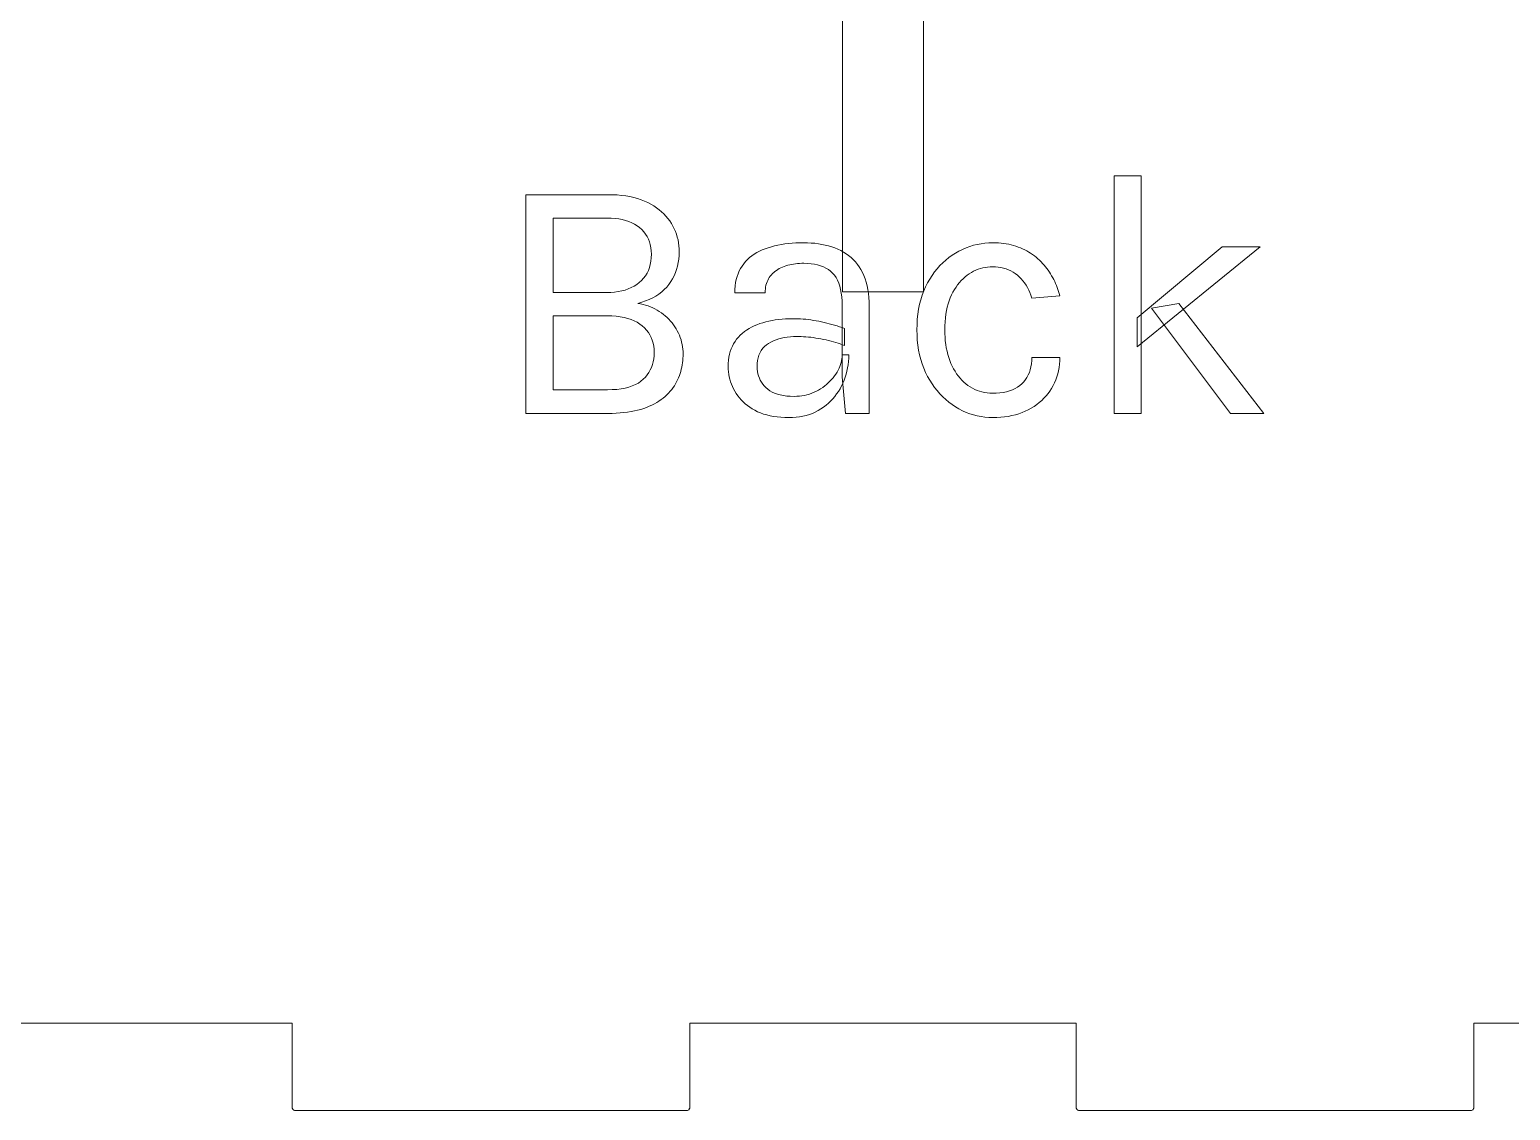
# Model space of a CAD drawing. Extents: x 3 to 302, y 3 to 302.
# Drawn here: x 200.4 to 251.4, y 59.2 to 96.4 of the extents above; entities that cross this region are included whole.
import ezdxf

# ---------------------------------------------------------------- set-up
doc = ezdxf.new("R2010")
doc.units = 0
doc.layers.get('0').update_dxf_attribs({"lineweight": 0})

msp = doc.modelspace()

# ---------------------------------------------------------------- linework, layer by layer
for p, q in [((228.4, 87.4), (228.4, 112.32)), ((231.2, 112.32), (231.2, 87.4)), ((237.759, 83.208), (237.759, 91.392)), ((237.759, 91.392), (238.695, 91.392)), ((238.695, 91.392), (238.695, 83.208)), ((217.503, 83.208), (217.503, 90.744)), ((217.503, 90.744), (220.323, 90.744)), ((220.323, 90.744), (220.486, 90.741)), ((220.486, 90.741), (220.643, 90.733)), ((220.643, 90.733), (220.794, 90.719)), ((220.794, 90.719), (220.94, 90.7)), ((220.94, 90.7), (221.081, 90.676)), ((221.081, 90.676), (221.215, 90.646)), ((221.215, 90.646), (221.344, 90.61)), ((221.344, 90.61), (221.467, 90.569)), ((221.467, 90.569), (221.585, 90.523)), ((221.585, 90.523), (221.697, 90.471)), ((221.697, 90.471), (221.803, 90.415)), ((221.803, 90.415), (221.904, 90.355)), ((221.904, 90.355), (222, 90.292)), ((222, 90.292), (222.09, 90.225)), ((220.299, 89.94), (218.439, 89.94)), ((218.439, 89.94), (218.439, 87.372)), ((220.439, 89.937), (220.299, 89.94)), ((220.299, 89.94), (220.299, 89.94)), ((220.299, 89.94), (220.299, 89.94)), ((220.572, 89.927), (220.439, 89.937)), ((220.7, 89.91), (220.572, 89.927)), ((220.821, 89.887), (220.7, 89.91)), ((220.936, 89.858), (220.821, 89.887)), ((221.045, 89.821), (220.936, 89.858)), ((221.147, 89.778), (221.045, 89.821)), ((221.244, 89.729), (221.147, 89.778)), ((222.09, 90.225), (222.174, 90.155)), ((222.174, 90.155), (222.253, 90.081)), ((222.253, 90.081), (222.326, 90.004)), ((222.326, 90.004), (222.394, 89.923)), ((222.394, 89.923), (222.456, 89.839)), ((222.456, 89.839), (222.513, 89.751)), ((222.513, 89.751), (222.564, 89.661)), ((221.334, 89.673), (221.244, 89.729)), ((221.418, 89.61), (221.334, 89.673)), ((221.495, 89.541), (221.418, 89.61)), ((221.564, 89.468), (221.495, 89.541)), ((221.625, 89.389), (221.564, 89.468)), ((221.677, 89.305), (221.625, 89.389)), ((221.722, 89.216), (221.677, 89.305)), ((222.564, 89.661), (222.61, 89.569)), ((222.61, 89.569), (222.651, 89.476)), ((222.651, 89.476), (222.686, 89.38)), ((222.686, 89.38), (222.716, 89.284)), ((222.716, 89.284), (222.74, 89.185)), ((221.758, 89.121), (221.722, 89.216)), ((221.787, 89.022), (221.758, 89.121)), ((221.807, 88.917), (221.787, 89.022)), ((221.819, 88.807), (221.807, 88.917)), ((221.823, 88.692), (221.819, 88.807)), ((222.74, 89.185), (222.759, 89.086)), ((222.759, 89.086), (222.772, 88.984)), ((222.772, 88.984), (222.78, 88.881)), ((222.783, 88.776), (222.779, 88.648)), ((222.78, 88.881), (222.783, 88.776)), ((222.783, 88.776), (222.783, 88.776)), ((225.367, 88.694), (225.453, 88.747)), ((225.453, 88.747), (225.545, 88.796)), ((225.545, 88.796), (225.64, 88.84)), ((225.64, 88.84), (225.741, 88.881)), ((225.741, 88.881), (225.846, 88.917)), ((225.846, 88.917), (225.955, 88.949)), ((225.955, 88.949), (226.067, 88.979)), ((226.067, 88.979), (226.182, 89.004)), ((226.182, 89.004), (226.3, 89.026)), ((226.3, 89.026), (226.421, 89.045)), ((226.421, 89.045), (226.545, 89.061)), ((226.545, 89.061), (226.673, 89.073)), ((226.673, 89.073), (226.803, 89.081)), ((226.803, 89.081), (226.937, 89.086)), ((226.937, 89.086), (227.073, 89.088)), ((227.073, 89.088), (227.073, 89.088)), ((227.073, 89.088), (227.204, 89.086)), ((227.204, 89.086), (227.331, 89.079)), ((227.331, 89.079), (227.456, 89.068)), ((227.456, 89.068), (227.577, 89.052)), ((227.577, 89.052), (227.696, 89.033)), ((227.696, 89.033), (227.811, 89.008)), ((227.811, 89.008), (227.924, 88.979)), ((227.924, 88.979), (228.033, 88.946)), ((228.033, 88.946), (228.139, 88.908)), ((228.139, 88.908), (228.243, 88.866)), ((228.243, 88.866), (228.343, 88.819)), ((228.343, 88.819), (228.438, 88.767)), ((228.438, 88.767), (228.529, 88.709)), ((232.179, 88.66), (232.296, 88.734)), ((232.296, 88.734), (232.416, 88.801)), ((232.416, 88.801), (232.539, 88.861)), ((232.539, 88.861), (232.663, 88.915)), ((232.663, 88.915), (232.788, 88.961)), ((232.788, 88.961), (232.916, 89)), ((232.916, 89), (233.046, 89.031)), ((233.046, 89.031), (233.177, 89.056)), ((233.177, 89.056), (233.311, 89.074)), ((233.311, 89.074), (233.446, 89.084)), ((233.446, 89.084), (233.583, 89.088)), ((233.583, 89.088), (233.583, 89.088)), ((233.583, 89.088), (233.679, 89.087)), ((233.679, 89.087), (233.773, 89.082)), ((233.773, 89.082), (233.866, 89.075)), ((233.866, 89.075), (233.956, 89.064)), ((233.956, 89.064), (234.044, 89.051)), ((234.044, 89.051), (234.131, 89.035)), ((234.131, 89.035), (234.215, 89.016)), ((234.215, 89.016), (234.297, 88.994)), ((234.297, 88.994), (234.378, 88.969)), ((234.378, 88.969), (234.456, 88.941)), ((234.456, 88.941), (234.532, 88.91)), ((234.532, 88.91), (234.607, 88.878)), ((234.607, 88.878), (234.679, 88.843)), ((234.679, 88.843), (234.75, 88.806)), ((234.75, 88.806), (234.818, 88.766)), ((234.818, 88.766), (234.885, 88.725)), ((238.551, 86.496), (241.479, 88.944)), ((242.787, 88.944), (238.551, 85.5)), ((241.479, 88.944), (242.787, 88.944)), ((221.719, 88.133), (221.756, 88.234)), ((221.756, 88.234), (221.785, 88.34)), ((221.785, 88.34), (221.806, 88.451)), ((221.806, 88.451), (221.819, 88.569)), ((221.819, 88.569), (221.823, 88.692)), ((221.823, 88.692), (221.823, 88.692)), ((222.726, 88.285), (222.694, 88.171)), ((222.751, 88.403), (222.726, 88.285)), ((222.769, 88.524), (222.751, 88.403)), ((222.779, 88.648), (222.769, 88.524)), ((224.893, 88.203), (224.945, 88.286)), ((224.945, 88.286), (225.003, 88.365)), ((225.003, 88.365), (225.067, 88.439)), ((225.067, 88.439), (225.135, 88.509)), ((225.135, 88.509), (225.207, 88.575)), ((225.207, 88.575), (225.285, 88.636)), ((225.285, 88.636), (225.367, 88.694)), ((226.282, 88.224), (226.228, 88.197)), ((226.339, 88.249), (226.282, 88.224)), ((226.398, 88.272), (226.339, 88.249)), ((226.459, 88.293), (226.398, 88.272)), ((226.522, 88.311), (226.459, 88.293)), ((226.586, 88.327), (226.522, 88.311)), ((226.651, 88.341), (226.586, 88.327)), ((226.718, 88.353), (226.651, 88.341)), ((226.786, 88.363), (226.718, 88.353)), ((226.856, 88.37), (226.786, 88.363)), ((226.927, 88.376), (226.856, 88.37)), ((226.999, 88.379), (226.927, 88.376)), ((227.073, 88.38), (226.999, 88.379)), ((227.202, 88.377), (227.073, 88.38)), ((227.073, 88.38), (227.073, 88.38)), ((227.324, 88.366), (227.202, 88.377)), ((227.439, 88.349), (227.324, 88.366)), ((227.548, 88.326), (227.439, 88.349)), ((227.651, 88.295), (227.548, 88.326)), ((227.746, 88.258), (227.651, 88.295)), ((227.835, 88.214), (227.746, 88.258)), ((228.529, 88.709), (228.615, 88.647)), ((228.615, 88.647), (228.698, 88.579)), ((228.698, 88.579), (228.775, 88.506)), ((228.775, 88.506), (228.848, 88.427)), ((228.848, 88.427), (228.917, 88.344)), ((228.917, 88.344), (228.981, 88.255)), ((228.981, 88.255), (229.041, 88.161)), ((231.663, 88.195), (231.757, 88.301)), ((231.757, 88.301), (231.855, 88.4)), ((231.855, 88.4), (231.959, 88.493)), ((231.959, 88.493), (232.066, 88.58)), ((232.066, 88.58), (232.179, 88.66)), ((233.238, 88.221), (233.158, 88.199)), ((233.32, 88.238), (233.238, 88.221)), ((233.403, 88.25), (233.32, 88.238)), ((233.486, 88.258), (233.403, 88.25)), ((233.571, 88.26), (233.486, 88.258)), ((233.67, 88.257), (233.571, 88.26)), ((233.571, 88.26), (233.571, 88.26)), ((233.766, 88.248), (233.67, 88.257)), ((233.86, 88.234), (233.766, 88.248)), ((233.95, 88.213), (233.86, 88.234)), ((234.885, 88.725), (234.949, 88.681)), ((234.949, 88.681), (235.012, 88.635)), ((235.012, 88.635), (235.072, 88.586)), ((235.072, 88.586), (235.131, 88.536)), ((235.131, 88.536), (235.188, 88.484)), ((235.188, 88.484), (235.242, 88.43)), ((235.242, 88.43), (235.295, 88.375)), ((235.295, 88.375), (235.346, 88.319)), ((235.346, 88.319), (235.394, 88.261)), ((235.394, 88.261), (235.441, 88.202)), ((221.32, 87.651), (221.406, 87.717)), ((221.406, 87.717), (221.485, 87.789)), ((221.485, 87.789), (221.556, 87.866)), ((221.556, 87.866), (221.619, 87.95)), ((221.619, 87.95), (221.673, 88.039)), ((221.673, 88.039), (221.719, 88.133)), ((222.494, 87.748), (222.426, 87.651)), ((222.555, 87.849), (222.494, 87.748)), ((222.608, 87.953), (222.555, 87.849)), ((222.654, 88.06), (222.608, 87.953)), ((222.694, 88.171), (222.654, 88.06)), ((224.709, 87.6), (224.725, 87.713)), ((224.725, 87.713), (224.746, 87.82)), ((224.746, 87.82), (224.774, 87.923)), ((224.774, 87.923), (224.807, 88.021)), ((224.807, 88.021), (224.847, 88.115)), ((224.847, 88.115), (224.893, 88.203)), ((225.805, 87.738), (225.785, 87.682)), ((225.828, 87.792), (225.805, 87.738)), ((225.854, 87.844), (225.828, 87.792)), ((225.884, 87.893), (225.854, 87.844)), ((225.918, 87.939), (225.884, 87.893)), ((225.955, 87.983), (225.918, 87.939)), ((225.994, 88.024), (225.955, 87.983)), ((226.036, 88.063), (225.994, 88.024)), ((226.08, 88.1), (226.036, 88.063)), ((226.127, 88.135), (226.08, 88.1)), ((226.176, 88.167), (226.127, 88.135)), ((226.228, 88.197), (226.176, 88.167)), ((227.918, 88.163), (227.835, 88.214)), ((227.994, 88.105), (227.918, 88.163)), ((228.063, 88.041), (227.994, 88.105)), ((228.126, 87.969), (228.063, 88.041)), ((228.182, 87.888), (228.126, 87.969)), ((228.231, 87.798), (228.182, 87.888)), ((228.274, 87.7), (228.231, 87.798)), ((229.041, 88.161), (229.096, 88.061)), ((229.096, 88.061), (229.145, 87.956)), ((229.145, 87.956), (229.188, 87.845)), ((229.188, 87.845), (229.225, 87.728)), ((229.225, 87.728), (229.257, 87.605)), ((231.333, 87.708), (231.409, 87.839)), ((231.409, 87.839), (231.489, 87.964)), ((231.489, 87.964), (231.573, 88.083)), ((231.573, 88.083), (231.663, 88.195)), ((232.43, 87.714), (232.371, 87.639)), ((232.493, 87.784), (232.43, 87.714)), ((232.558, 87.85), (232.493, 87.784)), ((232.626, 87.91), (232.558, 87.85)), ((232.696, 87.966), (232.626, 87.91)), ((232.77, 88.017), (232.696, 87.966)), ((232.846, 88.063), (232.77, 88.017)), ((232.922, 88.104), (232.846, 88.063)), ((233, 88.141), (232.922, 88.104)), ((233.078, 88.173), (233, 88.141)), ((233.158, 88.199), (233.078, 88.173)), ((234.037, 88.187), (233.95, 88.213)), ((234.121, 88.155), (234.037, 88.187)), ((234.202, 88.117), (234.121, 88.155)), ((234.279, 88.074), (234.202, 88.117)), ((234.354, 88.024), (234.279, 88.074)), ((234.426, 87.969), (234.354, 88.024)), ((234.494, 87.909), (234.426, 87.969)), ((234.558, 87.844), (234.494, 87.909)), ((234.619, 87.776), (234.558, 87.844)), ((234.675, 87.703), (234.619, 87.776)), ((235.441, 88.202), (235.486, 88.141)), ((235.486, 88.141), (235.528, 88.079)), ((235.528, 88.079), (235.569, 88.016)), ((235.569, 88.016), (235.608, 87.951)), ((235.608, 87.951), (235.645, 87.885)), ((235.645, 87.885), (235.68, 87.819)), ((235.68, 87.819), (235.712, 87.752)), ((235.712, 87.752), (235.743, 87.684)), ((218.439, 87.372), (220.287, 87.372)), ((220.287, 87.372), (220.425, 87.375)), ((220.425, 87.375), (220.556, 87.386)), ((220.556, 87.386), (220.683, 87.403)), ((220.683, 87.403), (220.803, 87.427)), ((220.803, 87.427), (220.918, 87.458)), ((220.918, 87.458), (221.027, 87.496)), ((221.027, 87.496), (221.13, 87.541)), ((221.13, 87.541), (221.228, 87.593)), ((221.228, 87.593), (221.32, 87.651)), ((221.98, 87.25), (221.869, 87.188)), ((222.083, 87.318), (221.98, 87.25)), ((222.18, 87.392), (222.083, 87.318)), ((222.269, 87.472), (222.18, 87.392)), ((222.351, 87.559), (222.269, 87.472)), ((222.426, 87.651), (222.351, 87.559)), ((224.697, 87.36), (224.7, 87.482)), ((225.741, 87.36), (224.697, 87.36)), ((224.7, 87.482), (224.709, 87.6)), ((225.743, 87.43), (225.741, 87.36)), ((225.741, 87.36), (225.741, 87.36)), ((225.748, 87.496), (225.743, 87.43)), ((225.757, 87.561), (225.748, 87.496)), ((225.769, 87.623), (225.757, 87.561)), ((225.785, 87.682), (225.769, 87.623)), ((228.311, 87.593), (228.274, 87.7)), ((228.34, 87.478), (228.311, 87.593)), ((228.363, 87.353), (228.34, 87.478)), ((228.38, 87.22), (228.363, 87.353)), ((228.39, 87.078), (228.38, 87.22)), ((231.2, 87.4), (228.4, 87.4)), ((229.257, 87.605), (229.283, 87.477)), ((229.283, 87.477), (229.303, 87.342)), ((229.303, 87.342), (229.317, 87.202)), ((229.317, 87.202), (229.326, 87.056)), ((231.099, 87.126), (231.146, 87.28)), ((231.146, 87.28), (231.201, 87.428)), ((231.201, 87.428), (231.263, 87.571)), ((231.263, 87.571), (231.333, 87.708)), ((232.161, 87.291), (232.117, 87.192)), ((232.209, 87.385), (232.161, 87.291)), ((232.26, 87.475), (232.209, 87.385)), ((232.314, 87.559), (232.26, 87.475)), ((232.371, 87.639), (232.314, 87.559)), ((234.727, 87.626), (234.675, 87.703)), ((234.775, 87.545), (234.727, 87.626)), ((234.819, 87.46), (234.775, 87.545)), ((234.859, 87.371), (234.819, 87.46)), ((234.895, 87.278), (234.859, 87.371)), ((234.927, 87.18), (234.895, 87.278)), ((235.887, 87.264), (234.927, 87.18)), ((235.743, 87.684), (235.772, 87.616)), ((235.772, 87.616), (235.799, 87.547)), ((235.799, 87.547), (235.824, 87.477)), ((235.824, 87.477), (235.847, 87.407)), ((235.847, 87.407), (235.868, 87.336)), ((235.868, 87.336), (235.887, 87.264)), ((235.887, 87.264), (235.887, 87.264)), ((221.494, 87.038), (221.355, 87)), ((221.355, 87), (221.355, 87)), ((221.355, 87), (221.446, 86.984)), ((221.446, 86.984), (221.535, 86.964)), ((221.626, 87.082), (221.494, 87.038)), ((221.535, 86.964), (221.622, 86.94)), ((221.622, 86.94), (221.707, 86.913)), ((221.751, 87.132), (221.626, 87.082)), ((221.707, 86.913), (221.789, 86.882)), ((221.869, 87.188), (221.751, 87.132)), ((221.789, 86.882), (221.869, 86.848)), ((221.869, 86.848), (221.947, 86.81)), ((221.947, 86.81), (222.023, 86.768)), ((222.023, 86.768), (222.097, 86.722)), ((222.097, 86.722), (222.168, 86.673)), ((228.393, 86.928), (228.39, 87.078)), ((228.393, 84.468), (228.393, 86.928)), ((229.326, 87.056), (229.329, 86.904)), ((229.329, 86.904), (229.329, 86.904)), ((229.329, 86.904), (229.329, 83.208)), ((231, 86.632), (231.026, 86.802)), ((231.026, 86.802), (231.059, 86.967)), ((231.059, 86.967), (231.099, 87.126)), ((231.986, 86.749), (231.964, 86.626)), ((232.011, 86.867), (231.986, 86.749)), ((232.042, 86.98), (232.011, 86.867)), ((232.077, 87.088), (232.042, 86.98)), ((232.117, 87.192), (232.077, 87.088)), ((239.043, 86.832), (239.991, 87)), ((241.767, 83.208), (239.043, 86.832)), ((239.991, 87), (242.919, 83.208)), ((218.439, 86.568), (218.439, 84.024)), ((220.311, 86.568), (218.439, 86.568)), ((218.439, 86.568), (218.439, 86.568)), ((220.466, 86.565), (220.311, 86.568)), ((220.311, 86.568), (220.311, 86.568)), ((220.612, 86.554), (220.466, 86.565)), ((220.752, 86.537), (220.612, 86.554)), ((220.883, 86.513), (220.752, 86.537)), ((221.007, 86.482), (220.883, 86.513)), ((221.123, 86.444), (221.007, 86.482)), ((221.232, 86.399), (221.123, 86.444)), ((221.332, 86.347), (221.232, 86.399)), ((221.426, 86.289), (221.332, 86.347)), ((221.511, 86.223), (221.426, 86.289)), ((221.589, 86.152), (221.511, 86.223)), ((222.168, 86.673), (222.237, 86.621)), ((222.237, 86.621), (222.302, 86.566)), ((222.302, 86.566), (222.365, 86.51)), ((222.365, 86.51), (222.424, 86.451)), ((222.424, 86.451), (222.481, 86.39)), ((222.481, 86.39), (222.534, 86.326)), ((222.534, 86.326), (222.584, 86.26)), ((222.584, 86.26), (222.632, 86.192)), ((222.632, 86.192), (222.676, 86.122)), ((225.186, 86.133), (225.272, 86.181)), ((225.272, 86.181), (225.362, 86.225)), ((225.362, 86.225), (225.456, 86.265)), ((225.456, 86.265), (225.555, 86.301)), ((225.555, 86.301), (225.657, 86.333)), ((225.657, 86.333), (225.762, 86.363)), ((225.762, 86.363), (225.869, 86.388)), ((225.869, 86.388), (225.978, 86.41)), ((225.978, 86.41), (226.091, 86.429)), ((226.091, 86.429), (226.205, 86.445)), ((226.205, 86.445), (226.322, 86.457)), ((226.322, 86.457), (226.442, 86.465)), ((226.442, 86.465), (226.564, 86.47)), ((226.564, 86.47), (226.689, 86.472)), ((226.689, 86.472), (226.689, 86.472)), ((226.689, 86.472), (226.779, 86.471)), ((226.779, 86.471), (226.869, 86.468)), ((226.869, 86.468), (226.959, 86.464)), ((226.959, 86.464), (227.049, 86.458)), ((227.049, 86.458), (227.14, 86.45)), ((227.14, 86.45), (227.23, 86.44)), ((227.23, 86.44), (227.32, 86.428)), ((227.32, 86.428), (227.411, 86.414)), ((227.411, 86.414), (227.501, 86.399)), ((227.501, 86.399), (227.592, 86.382)), ((227.592, 86.382), (227.682, 86.363)), ((227.682, 86.363), (227.772, 86.343)), ((227.772, 86.343), (227.862, 86.322)), ((227.862, 86.322), (227.951, 86.299)), ((227.951, 86.299), (228.04, 86.276)), ((228.04, 86.276), (228.128, 86.25)), ((228.128, 86.25), (228.216, 86.224)), ((228.216, 86.224), (228.303, 86.196)), ((228.303, 86.196), (228.39, 86.167)), ((230.967, 86.088), (230.971, 86.275)), ((230.971, 86.275), (230.982, 86.456)), ((230.982, 86.456), (231, 86.632)), ((231.929, 86.23), (231.927, 86.088)), ((231.936, 86.367), (231.929, 86.23)), ((231.948, 86.499), (231.936, 86.367)), ((231.964, 86.626), (231.948, 86.499)), ((238.551, 85.5), (238.551, 86.496)), ((221.658, 86.076), (221.589, 86.152)), ((221.719, 85.996), (221.658, 86.076)), ((221.772, 85.911), (221.719, 85.996)), ((221.817, 85.822), (221.772, 85.911)), ((221.854, 85.728), (221.817, 85.822)), ((221.882, 85.63), (221.854, 85.728)), ((222.676, 86.122), (222.717, 86.049)), ((222.717, 86.049), (222.755, 85.975)), ((222.755, 85.975), (222.788, 85.899)), ((222.788, 85.899), (222.818, 85.823)), ((222.818, 85.823), (222.844, 85.746)), ((222.844, 85.746), (222.865, 85.667)), ((224.655, 85.609), (224.705, 85.689)), ((224.705, 85.689), (224.76, 85.764)), ((224.76, 85.764), (224.82, 85.835)), ((224.82, 85.835), (224.885, 85.903)), ((224.885, 85.903), (224.954, 85.966)), ((224.954, 85.966), (225.027, 86.026)), ((225.027, 86.026), (225.104, 86.081)), ((225.104, 86.081), (225.186, 86.133)), ((226.027, 85.708), (225.942, 85.668)), ((226.115, 85.744), (226.027, 85.708)), ((226.207, 85.775), (226.115, 85.744)), ((226.302, 85.801), (226.207, 85.775)), ((226.401, 85.822), (226.302, 85.801)), ((226.504, 85.839), (226.401, 85.822)), ((226.61, 85.851), (226.504, 85.839)), ((226.72, 85.858), (226.61, 85.851)), ((226.833, 85.86), (226.72, 85.858)), ((226.909, 85.859), (226.833, 85.86)), ((226.833, 85.86), (226.833, 85.86)), ((226.987, 85.857), (226.909, 85.859)), ((227.067, 85.852), (226.987, 85.857)), ((227.147, 85.847), (227.067, 85.852)), ((227.23, 85.839), (227.147, 85.847)), ((227.314, 85.83), (227.23, 85.839)), ((227.399, 85.819), (227.314, 85.83)), ((227.486, 85.806), (227.399, 85.819)), ((227.574, 85.792), (227.486, 85.806)), ((227.664, 85.776), (227.574, 85.792)), ((227.754, 85.759), (227.664, 85.776)), ((227.841, 85.74), (227.754, 85.759)), ((227.927, 85.72), (227.841, 85.74)), ((228.012, 85.699), (227.927, 85.72)), ((228.094, 85.677), (228.012, 85.699)), ((228.174, 85.654), (228.094, 85.677)), ((228.39, 86.167), (228.477, 86.136)), ((228.477, 86.136), (228.477, 86.136)), ((228.477, 86.136), (228.477, 85.548)), ((230.971, 85.906), (230.967, 86.088)), ((230.967, 86.088), (230.967, 86.088)), ((230.982, 85.728), (230.971, 85.906)), ((231, 85.556), (230.982, 85.728)), ((231.927, 86.088), (231.927, 86.088)), ((231.927, 86.088), (231.929, 85.957)), ((231.929, 85.957), (231.936, 85.829)), ((231.936, 85.829), (231.946, 85.704)), ((231.946, 85.704), (231.961, 85.584)), ((221.903, 85.527), (221.882, 85.63)), ((221.915, 85.42), (221.903, 85.527)), ((221.904, 85.091), (221.915, 85.197)), ((221.919, 85.308), (221.915, 85.42)), ((221.915, 85.197), (221.919, 85.308)), ((221.919, 85.308), (221.919, 85.308)), ((222.865, 85.667), (222.883, 85.588)), ((222.883, 85.588), (222.897, 85.507)), ((222.897, 85.507), (222.907, 85.426)), ((222.907, 85.426), (222.913, 85.343)), ((222.914, 85.183), (222.91, 85.107)), ((222.913, 85.343), (222.915, 85.26)), ((222.915, 85.26), (222.914, 85.183)), ((222.915, 85.26), (222.915, 85.26)), ((224.495, 85.146), (224.516, 85.247)), ((224.516, 85.247), (224.542, 85.344)), ((224.542, 85.344), (224.574, 85.437)), ((224.574, 85.437), (224.612, 85.525)), ((224.612, 85.525), (224.655, 85.609)), ((225.528, 85.219), (225.501, 85.128)), ((225.564, 85.303), (225.528, 85.219)), ((225.608, 85.38), (225.564, 85.303)), ((225.659, 85.451), (225.608, 85.38)), ((225.718, 85.515), (225.659, 85.451)), ((225.786, 85.572), (225.718, 85.515)), ((225.861, 85.623), (225.786, 85.572)), ((225.942, 85.668), (225.861, 85.623)), ((228.253, 85.629), (228.174, 85.654)), ((228.329, 85.603), (228.253, 85.629)), ((228.404, 85.576), (228.329, 85.603)), ((228.391, 85.158), (228.393, 85.224)), ((228.393, 85.224), (228.393, 85.224)), ((228.393, 85.224), (228.621, 85.224)), ((228.477, 85.548), (228.404, 85.576)), ((228.621, 85.224), (228.619, 85.11)), ((231.026, 85.388), (231, 85.556)), ((231.059, 85.226), (231.026, 85.388)), ((231.099, 85.068), (231.059, 85.226)), ((231.961, 85.584), (231.98, 85.466)), ((231.98, 85.466), (232.004, 85.353)), ((232.004, 85.353), (232.031, 85.242)), ((232.031, 85.242), (232.063, 85.136)), ((238.551, 85.5), (238.551, 85.5)), ((221.735, 84.618), (221.784, 84.705)), ((221.784, 84.705), (221.825, 84.795)), ((221.825, 84.795), (221.859, 84.889)), ((221.859, 84.889), (221.885, 84.988)), ((221.885, 84.988), (221.904, 85.091)), ((222.832, 84.657), (222.811, 84.583)), ((222.852, 84.731), (222.832, 84.657)), ((222.869, 84.806), (222.852, 84.731)), ((222.883, 84.881), (222.869, 84.806)), ((222.894, 84.956), (222.883, 84.881)), ((222.903, 85.031), (222.894, 84.956)), ((222.91, 85.107), (222.903, 85.031)), ((224.469, 84.816), (224.472, 84.93)), ((224.471, 84.728), (224.469, 84.816)), ((224.469, 84.816), (224.469, 84.816)), ((224.478, 84.64), (224.471, 84.728)), ((224.472, 84.93), (224.481, 85.04)), ((224.481, 85.04), (224.495, 85.146)), ((225.469, 84.927), (225.465, 84.816)), ((225.465, 84.816), (225.465, 84.816)), ((225.465, 84.816), (225.468, 84.733)), ((225.468, 84.733), (225.477, 84.653)), ((225.481, 85.031), (225.469, 84.927)), ((225.477, 84.653), (225.492, 84.575)), ((225.501, 85.128), (225.481, 85.031)), ((228.216, 84.63), (228.253, 84.696)), ((228.253, 84.696), (228.286, 84.762)), ((228.286, 84.762), (228.314, 84.828)), ((228.314, 84.828), (228.338, 84.894)), ((228.338, 84.894), (228.358, 84.96)), ((228.358, 84.96), (228.373, 85.026)), ((228.373, 85.026), (228.384, 85.092)), ((228.384, 85.092), (228.391, 85.158)), ((228.559, 84.669), (228.531, 84.563)), ((228.581, 84.777), (228.559, 84.669)), ((228.599, 84.886), (228.581, 84.777)), ((228.611, 84.997), (228.599, 84.886)), ((228.619, 85.11), (228.611, 84.997)), ((231.146, 84.915), (231.099, 85.068)), ((231.201, 84.767), (231.146, 84.915)), ((231.263, 84.624), (231.201, 84.767)), ((232.063, 85.136), (232.1, 85.033)), ((232.1, 85.033), (232.14, 84.933)), ((232.14, 84.933), (232.184, 84.837)), ((232.184, 84.837), (232.232, 84.746)), ((232.232, 84.746), (232.282, 84.659)), ((232.282, 84.659), (232.336, 84.577)), ((234.841, 84.622), (234.872, 84.715)), ((234.872, 84.715), (234.896, 84.814)), ((234.896, 84.814), (234.913, 84.917)), ((234.913, 84.917), (234.924, 85.026)), ((234.924, 85.026), (234.927, 85.14)), ((234.927, 85.14), (234.927, 85.14)), ((234.927, 85.14), (235.887, 85.14)), ((235.842, 84.681), (235.817, 84.573)), ((235.862, 84.792), (235.842, 84.681)), ((235.876, 84.905), (235.862, 84.792)), ((235.884, 85.021), (235.876, 84.905)), ((235.887, 85.14), (235.884, 85.021)), ((221.048, 84.114), (221.167, 84.154)), ((221.167, 84.154), (221.276, 84.2)), ((221.276, 84.2), (221.375, 84.254)), ((221.375, 84.254), (221.464, 84.316)), ((221.464, 84.316), (221.544, 84.384)), ((221.544, 84.384), (221.615, 84.458)), ((221.615, 84.458), (221.679, 84.536)), ((221.679, 84.536), (221.735, 84.618)), ((222.614, 84.162), (222.57, 84.097)), ((222.655, 84.229), (222.614, 84.162)), ((222.693, 84.297), (222.655, 84.229)), ((222.728, 84.366), (222.693, 84.297)), ((222.758, 84.438), (222.728, 84.366)), ((222.786, 84.51), (222.758, 84.438)), ((222.811, 84.583), (222.786, 84.51)), ((224.49, 84.553), (224.478, 84.64)), ((224.505, 84.468), (224.49, 84.553)), ((224.526, 84.383), (224.505, 84.468)), ((224.551, 84.298), (224.526, 84.383)), ((224.581, 84.215), (224.551, 84.298)), ((224.615, 84.132), (224.581, 84.215)), ((225.492, 84.575), (225.513, 84.499)), ((225.513, 84.499), (225.541, 84.426)), ((225.541, 84.426), (225.574, 84.355)), ((225.574, 84.355), (225.613, 84.287)), ((225.613, 84.287), (225.659, 84.221)), ((225.659, 84.221), (225.71, 84.157)), ((225.71, 84.157), (225.768, 84.096)), ((227.724, 84.107), (227.791, 84.156)), ((227.791, 84.156), (227.855, 84.208)), ((227.855, 84.208), (227.916, 84.262)), ((227.916, 84.262), (227.974, 84.318)), ((227.974, 84.318), (228.029, 84.376)), ((228.029, 84.376), (228.08, 84.436)), ((228.08, 84.436), (228.129, 84.499)), ((228.129, 84.499), (228.174, 84.564)), ((228.174, 84.564), (228.216, 84.63)), ((228.372, 84.156), (228.32, 84.06)), ((228.419, 84.255), (228.372, 84.156)), ((228.513, 83.208), (228.393, 84.468)), ((228.462, 84.356), (228.419, 84.255)), ((228.499, 84.459), (228.462, 84.356)), ((228.531, 84.563), (228.499, 84.459)), ((231.333, 84.486), (231.263, 84.624)), ((231.409, 84.353), (231.333, 84.486)), ((231.489, 84.227), (231.409, 84.353)), ((231.573, 84.107), (231.489, 84.227)), ((232.336, 84.577), (232.393, 84.499)), ((232.393, 84.499), (232.453, 84.425)), ((232.453, 84.425), (232.516, 84.356)), ((232.516, 84.356), (232.583, 84.291)), ((232.583, 84.291), (232.652, 84.23)), ((232.652, 84.23), (232.725, 84.174)), ((232.725, 84.174), (232.8, 84.123)), ((234.431, 84.113), (234.51, 84.169)), ((234.51, 84.169), (234.582, 84.231)), ((234.582, 84.231), (234.648, 84.299)), ((234.648, 84.299), (234.706, 84.372)), ((234.706, 84.372), (234.758, 84.45)), ((234.758, 84.45), (234.803, 84.533)), ((234.803, 84.533), (234.841, 84.622)), ((235.659, 84.167), (235.605, 84.072)), ((235.707, 84.264), (235.659, 84.167)), ((235.749, 84.365), (235.707, 84.264)), ((235.785, 84.468), (235.749, 84.365)), ((235.817, 84.573), (235.785, 84.468)), ((218.439, 84.024), (220.311, 84.024)), ((220.311, 84.024), (220.478, 84.028)), ((220.478, 84.028), (220.635, 84.038)), ((220.635, 84.038), (220.782, 84.056)), ((220.782, 84.056), (220.92, 84.082)), ((220.92, 84.082), (221.048, 84.114)), ((222.085, 83.634), (222.008, 83.586)), ((222.159, 83.684), (222.085, 83.634)), ((222.229, 83.737), (222.159, 83.684)), ((222.295, 83.792), (222.229, 83.737)), ((222.357, 83.85), (222.295, 83.792)), ((222.415, 83.91), (222.357, 83.85)), ((222.47, 83.97), (222.415, 83.91)), ((222.522, 84.033), (222.47, 83.97)), ((222.57, 84.097), (222.522, 84.033)), ((224.654, 84.051), (224.615, 84.132)), ((224.697, 83.97), (224.654, 84.051)), ((224.745, 83.891), (224.697, 83.97)), ((224.798, 83.815), (224.745, 83.891)), ((224.855, 83.742), (224.798, 83.815)), ((224.917, 83.672), (224.855, 83.742)), ((224.984, 83.606), (224.917, 83.672)), ((225.768, 84.096), (225.832, 84.039)), ((225.832, 84.039), (225.904, 83.988)), ((225.904, 83.988), (225.982, 83.943)), ((225.982, 83.943), (226.068, 83.904)), ((226.068, 83.904), (226.162, 83.871)), ((226.162, 83.871), (226.262, 83.844)), ((226.262, 83.844), (226.37, 83.823)), ((226.37, 83.823), (226.485, 83.808)), ((226.485, 83.808), (226.607, 83.799)), ((226.607, 83.799), (226.737, 83.796)), ((226.737, 83.796), (226.83, 83.798)), ((226.737, 83.796), (226.737, 83.796)), ((226.83, 83.798), (226.92, 83.805)), ((226.92, 83.805), (227.009, 83.816)), ((227.009, 83.816), (227.097, 83.831)), ((227.097, 83.831), (227.182, 83.851)), ((227.182, 83.851), (227.265, 83.875)), ((227.265, 83.875), (227.347, 83.903)), ((227.347, 83.903), (227.426, 83.936)), ((227.426, 83.936), (227.504, 83.973)), ((227.504, 83.973), (227.58, 84.015)), ((227.58, 84.015), (227.653, 84.06)), ((227.653, 84.06), (227.724, 84.107)), ((227.997, 83.635), (227.919, 83.561)), ((228.07, 83.712), (227.997, 83.635)), ((228.139, 83.793), (228.07, 83.712)), ((228.203, 83.878), (228.139, 83.793)), ((228.264, 83.967), (228.203, 83.878)), ((228.32, 84.06), (228.264, 83.967)), ((231.663, 83.993), (231.573, 84.107)), ((231.757, 83.885), (231.663, 83.993)), ((231.855, 83.783), (231.757, 83.885)), ((231.959, 83.687), (231.855, 83.783)), ((232.066, 83.597), (231.959, 83.687)), ((232.8, 84.123), (232.878, 84.077)), ((232.878, 84.077), (232.957, 84.036)), ((232.957, 84.036), (233.039, 84.001)), ((233.039, 84.001), (233.123, 83.972)), ((233.123, 83.972), (233.208, 83.947)), ((233.208, 83.947), (233.296, 83.928)), ((233.296, 83.928), (233.385, 83.915)), ((233.385, 83.915), (233.477, 83.907)), ((233.477, 83.907), (233.571, 83.904)), ((233.571, 83.904), (233.701, 83.907)), ((233.571, 83.904), (233.571, 83.904)), ((233.701, 83.907), (233.825, 83.917)), ((233.825, 83.917), (233.942, 83.933)), ((233.942, 83.933), (234.052, 83.956)), ((234.052, 83.956), (234.157, 83.986)), ((234.157, 83.986), (234.255, 84.022)), ((234.255, 84.022), (234.346, 84.064)), ((234.346, 84.064), (234.431, 84.113)), ((235.264, 83.654), (235.181, 83.582)), ((235.341, 83.729), (235.264, 83.654)), ((235.414, 83.809), (235.341, 83.729)), ((235.483, 83.893), (235.414, 83.809)), ((235.546, 83.98), (235.483, 83.893)), ((235.605, 84.072), (235.546, 83.98)), ((220.323, 83.208), (217.503, 83.208)), ((220.468, 83.21), (220.323, 83.208)), ((220.323, 83.208), (220.323, 83.208)), ((220.323, 83.208), (220.323, 83.208)), ((220.609, 83.215), (220.468, 83.21)), ((220.744, 83.224), (220.609, 83.215)), ((220.875, 83.236), (220.744, 83.224)), ((221.001, 83.252), (220.875, 83.236)), ((221.122, 83.271), (221.001, 83.252)), ((221.239, 83.293), (221.122, 83.271)), ((221.35, 83.319), (221.239, 83.293)), ((221.457, 83.349), (221.35, 83.319)), ((221.559, 83.382), (221.457, 83.349)), ((221.657, 83.418), (221.559, 83.382)), ((221.75, 83.456), (221.657, 83.418)), ((221.84, 83.497), (221.75, 83.456)), ((221.926, 83.54), (221.84, 83.497)), ((222.008, 83.586), (221.926, 83.54)), ((225.055, 83.542), (224.984, 83.606)), ((225.131, 83.481), (225.055, 83.542)), ((225.212, 83.423), (225.131, 83.481)), ((225.297, 83.368), (225.212, 83.423)), ((225.387, 83.316), (225.297, 83.368)), ((225.482, 83.268), (225.387, 83.316)), ((225.582, 83.225), (225.482, 83.268)), ((225.686, 83.187), (225.582, 83.225)), ((225.796, 83.155), (225.686, 83.187)), ((225.911, 83.127), (225.796, 83.155)), ((226.03, 83.104), (225.911, 83.127)), ((227.154, 83.139), (227.042, 83.112)), ((227.263, 83.172), (227.154, 83.139)), ((227.368, 83.211), (227.263, 83.172)), ((227.469, 83.256), (227.368, 83.211)), ((227.567, 83.307), (227.469, 83.256)), ((227.661, 83.364), (227.567, 83.307)), ((227.751, 83.426), (227.661, 83.364)), ((227.837, 83.492), (227.751, 83.426)), ((227.919, 83.561), (227.837, 83.492)), ((229.329, 83.208), (228.513, 83.208)), ((229.329, 83.208), (229.329, 83.208)), ((232.179, 83.513), (232.066, 83.597)), ((232.296, 83.436), (232.179, 83.513)), ((232.416, 83.365), (232.296, 83.436)), ((232.539, 83.302), (232.416, 83.365)), ((232.663, 83.246), (232.539, 83.302)), ((232.788, 83.198), (232.663, 83.246)), ((232.916, 83.157), (232.788, 83.198)), ((233.046, 83.124), (232.916, 83.157)), ((233.177, 83.097), (233.046, 83.124)), ((234.239, 83.132), (234.115, 83.107)), ((234.36, 83.161), (234.239, 83.132)), ((234.476, 83.196), (234.36, 83.161)), ((234.589, 83.237), (234.476, 83.196)), ((234.698, 83.283), (234.589, 83.237)), ((234.804, 83.334), (234.698, 83.283)), ((234.905, 83.39), (234.804, 83.334)), ((235.002, 83.45), (234.905, 83.39)), ((235.094, 83.514), (235.002, 83.45)), ((235.181, 83.582), (235.094, 83.514)), ((238.695, 83.208), (237.759, 83.208)), ((238.695, 83.208), (238.695, 83.208)), ((242.919, 83.208), (241.767, 83.208)), ((242.919, 83.208), (242.919, 83.208)), ((226.154, 83.087), (226.03, 83.104)), ((226.284, 83.074), (226.154, 83.087)), ((226.418, 83.067), (226.284, 83.074)), ((226.557, 83.064), (226.418, 83.067)), ((226.684, 83.067), (226.557, 83.064)), ((226.557, 83.064), (226.557, 83.064)), ((226.557, 83.064), (226.557, 83.064)), ((226.807, 83.076), (226.684, 83.067)), ((226.926, 83.091), (226.807, 83.076)), ((227.042, 83.112), (226.926, 83.091)), ((233.311, 83.079), (233.177, 83.097)), ((233.446, 83.068), (233.311, 83.079)), ((233.583, 83.064), (233.446, 83.068)), ((233.722, 83.067), (233.583, 83.064)), ((233.583, 83.064), (233.583, 83.064)), ((233.583, 83.064), (233.583, 83.064)), ((233.856, 83.075), (233.722, 83.067)), ((233.988, 83.088), (233.856, 83.075)), ((234.115, 83.107), (233.988, 83.088)), ((196.15, 62.2), (209.45, 62.2)), ((209.45, 62.2), (209.45, 59.28)), ((223.15, 59.28), (223.15, 62.2)), ((223.15, 62.2), (236.45, 62.2)), ((236.45, 62.2), (236.45, 59.28)), ((250.15, 59.28), (250.15, 62.2)), ((250.15, 62.2), (263.45, 62.2)), ((209.45, 59.28), (209.47, 59.24)), ((209.47, 59.24), (209.48, 59.23)), ((209.48, 59.23), (209.5, 59.22)), ((209.5, 59.22), (209.51, 59.21)), ((209.51, 59.21), (209.53, 59.2)), ((209.53, 59.2), (223.07, 59.2)), ((223.07, 59.2), (223.11, 59.22)), ((223.11, 59.22), (223.12, 59.23)), ((223.12, 59.23), (223.13, 59.25)), ((223.13, 59.25), (223.14, 59.26)), ((223.14, 59.26), (223.15, 59.28)), ((236.45, 59.28), (236.47, 59.24)), ((236.47, 59.24), (236.48, 59.23)), ((236.48, 59.23), (236.5, 59.22)), ((236.5, 59.22), (236.51, 59.21)), ((236.51, 59.21), (236.53, 59.2)), ((236.53, 59.2), (250.07, 59.2)), ((250.07, 59.2), (250.11, 59.22)), ((250.11, 59.22), (250.12, 59.23)), ((250.12, 59.23), (250.13, 59.25)), ((250.13, 59.25), (250.14, 59.26)), ((250.14, 59.26), (250.15, 59.28))]:
    msp.add_line(p, q)

doc.saveas('drawing.dxf')
